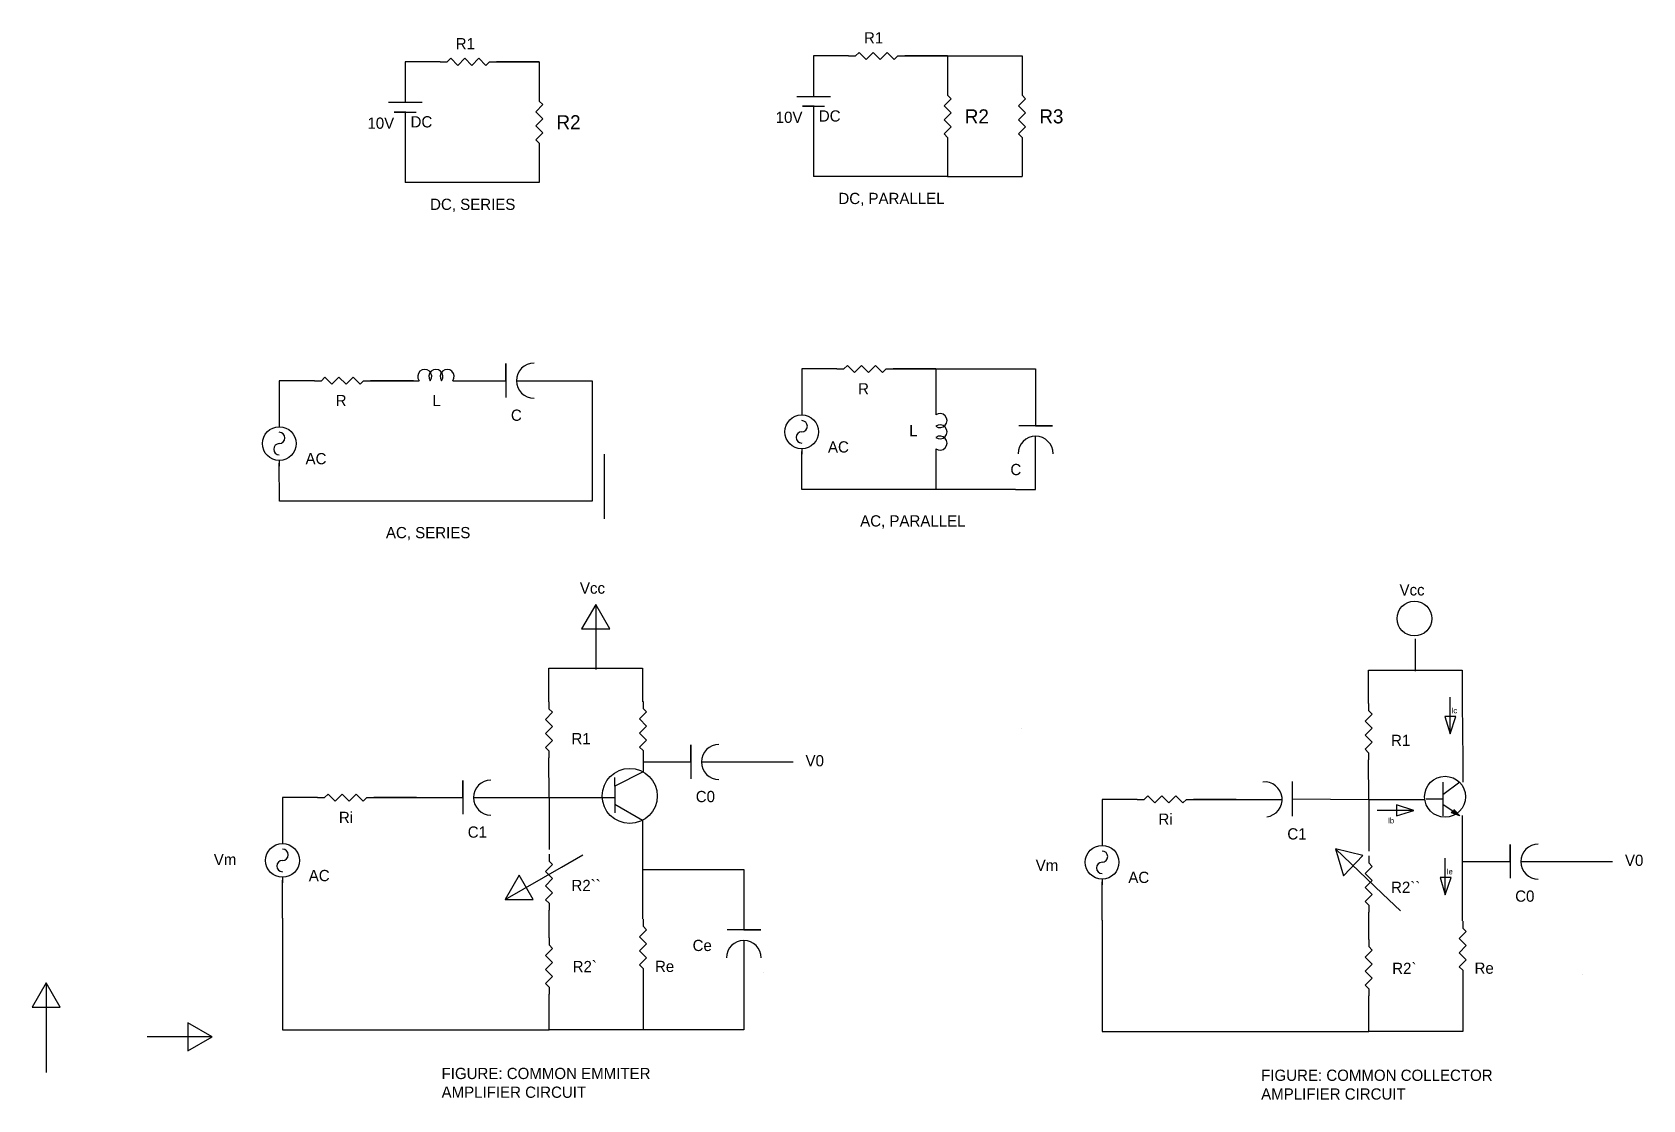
# Model space of a CAD drawing. Header units: inches. Extents: x -13 to 159, y -32 to 41.
# Drawn here: x 101.5 to 158.7, y -1.4 to 36.5 of the extents above; entities that cross this region are included whole.
import ezdxf

# ---------------------------------------------------------------- set-up
doc = ezdxf.new("R2010")
doc.units = ezdxf.units.IN
doc.header["$MEASUREMENT"] = 0

# ---------------------------------------------------------------- blocks, each defined once
blk = doc.blocks.new('Resistor')
at = {"color": 7}
blk.add_lwpolyline([(0, 0), (0.05, 0), (0.075, 0.025), (0.125, -0.025), (0.175, 0.025), (0.225, -0.025), (0.275, 0.025), (0.325, -0.025), (0.35, 0), (0.4, 0)], dxfattribs=at)
blk = doc.blocks.new('Generator - AC')
at = {"color": 7}
for p, q in [((0, 0), (0.05, 0)), ((0.35, 0), (0.4, 0))]:
    blk.add_line(p, q, dxfattribs=at)
blk.add_circle((0.2, 0), 0.15, dxfattribs=at)
for centre, start, end in [((0.15, 0), 0, 180), ((0.25, 0), 180, 0)]:
    blk.add_arc(centre, 0.05, start, end, dxfattribs=at)
blk = doc.blocks.new('Inductor')
at = {"color": 7}
for p, q in [((0, 0), (0.05, 0)), ((0.35, 0), (0.4, 0))]:
    blk.add_line(p, q, dxfattribs=at)
for centre in [(0.1, 0.0375), (0.2, 0.0375), (0.3, 0.0375)]:
    blk.add_arc(centre, 0.0625, 323.1301, 216.8699, dxfattribs=at)
blk = doc.blocks.new('Transistor - NPN')
at = {"color": 7}
for p, q in [((0.199999, 0.2), (0.199999, -0.2)), ((0.399999, 0.2), (0.199999, 0.05)), ((0, 0), (0.199999, 0)), ((0.316132, -0.145536), (0.201153, -0.069033)), ((0.302516, -0.166503), (0.316132, -0.145536)), ((0.399999, -0.2), (0.302516, -0.166503)), ((0.329748, -0.124569), (0.399999, -0.2))]:
    blk.add_line(p, q, dxfattribs=at)
blk.add_solid([(0.302516, -0.166503), (0.399999, -0.2), (0.329748, -0.124569)], dxfattribs=at)

msp = doc.modelspace()

# ---------------------------------------------------------------- linework, layer by layer
for p, q in [((130.495, 35.699), (129.247, 35.699)), ((129.247, 35.699), (129.247, 34.262)), ((134.017, 35.699), (132.495, 35.699)), ((132.495, 35.699), (134.017, 35.699)), ((134.017, 35.699), (134.017, 34.551)), ((134.017, 35.699), (136.67, 35.699)), ((136.67, 35.699), (136.67, 34.551)), ((115.974, 35.491), (114.727, 35.491)), ((114.727, 35.491), (114.727, 34.054)), ((119.497, 35.491), (117.974, 35.491)), ((117.974, 35.491), (119.497, 35.491)), ((119.497, 35.491), (119.497, 34.343)), ((114.136, 34.054), (115.336, 34.054)), ((128.656, 34.262), (129.856, 34.262)), ((129.275, 33.911), (128.858, 33.911)), ((128.858, 33.911), (129.645, 33.911)), ((129.251, 33.911), (129.251, 31.407)), ((114.755, 33.703), (114.337, 33.703)), ((114.337, 33.703), (115.124, 33.703)), ((114.731, 33.703), (114.731, 31.199)), ((119.497, 32.343), (119.497, 31.199)), ((134.017, 32.551), (134.017, 31.407)), ((136.67, 32.551), (136.67, 31.407)), ((119.497, 31.199), (114.731, 31.199)), ((134.017, 31.407), (129.251, 31.407)), ((134.017, 31.407), (136.67, 31.407)), ((118.314, 24.151), (118.314, 24.757)), ((118.314, 24.757), (118.314, 23.557)), ((111.5, 24.151), (110.253, 24.151)), ((110.253, 24.151), (110.253, 22.714)), ((115.023, 24.151), (113.5, 24.151)), ((113.5, 24.151), (115.023, 24.151)), ((116.623, 24.151), (118.314, 24.151)), ((118.69, 24.151), (121.383, 24.151)), ((121.383, 24.151), (121.383, 19.86)), ((130.08, 24.569), (128.832, 24.569)), ((128.832, 24.569), (128.832, 23.132)), ((133.602, 24.569), (132.08, 24.569)), ((132.08, 24.569), (133.602, 24.569)), ((133.602, 24.569), (133.602, 23.131)), ((133.602, 24.569), (136.432, 24.569)), ((136.432, 24.569), (137.15, 24.569)), ((137.15, 24.569), (137.15, 22.55)), ((137.756, 22.55), (136.556, 22.55)), ((137.15, 22.55), (137.756, 22.55)), ((137.15, 20.277), (137.15, 22.174)), ((110.257, 19.86), (110.253, 21.214)), ((121.808, 21.541), (121.808, 19.235)), ((128.836, 20.277), (128.832, 21.632)), ((133.602, 21.531), (133.602, 20.277)), ((133.602, 20.277), (128.836, 20.277)), ((136.431, 20.277), (133.602, 20.277)), ((136.431, 20.277), (137.15, 20.277)), ((115.023, 19.86), (110.257, 19.86)), ((121.383, 19.86), (115.023, 19.86)), ((121.506, 16.189), (121.006, 15.323)), ((122.006, 15.323), (121.506, 16.189)), ((121.506, 16.189), (121.506, 13.883)), ((121.006, 15.323), (122.006, 15.323)), ((150.653, 14.972), (150.653, 13.819)), ((119.843, 12.731), (119.843, 13.922)), ((119.843, 13.922), (123.172, 13.922)), ((123.172, 13.922), (123.172, 12.734)), ((148.99, 12.667), (148.99, 13.859)), ((148.99, 13.859), (152.319, 13.859)), ((152.319, 13.859), (152.319, 12.671)), ((151.89, 11.592), (151.89, 12.894)), ((152.319, 12.671), (152.339, 10.679)), ((152.099, 12.21), (151.705, 12.21)), ((151.705, 12.21), (151.89, 11.592)), ((151.89, 11.592), (152.099, 12.21)), ((136.639, 11.77), (136.639, 11.77)), ((124.888, 10.589), (124.888, 11.194)), ((124.888, 11.194), (124.888, 9.994)), ((119.848, 9.324), (119.843, 10.731)), ((123.192, 10.743), (123.192, 10.237)), ((123.196, 10.589), (124.888, 10.589)), ((125.264, 10.589), (128.53, 10.589)), ((148.995, 9.26), (148.99, 10.667)), ((152.339, 10.679), (152.339, 10.173)), ((116.778, 9.324), (116.778, 9.93)), ((116.778, 9.93), (116.778, 8.73)), ((123.192, 10.237), (122.182, 9.724)), ((122.182, 9.724), (122.182, 10.034)), ((146.279, 9.893), (146.279, 8.659)), ((152.339, 10.173), (152.339, 9.875)), ((152.339, 9.875), (152.339, 9.875)), ((111.615, 9.324), (110.367, 9.324)), ((110.367, 9.324), (110.367, 7.887)), ((115.137, 9.324), (113.615, 9.324)), ((113.615, 9.324), (115.137, 9.324)), ((115.087, 9.324), (116.778, 9.324)), ((117.154, 9.324), (119.848, 9.324)), ((119.848, 9.324), (119.848, 7.48)), ((119.848, 9.324), (122.182, 9.324)), ((122.182, 9.724), (122.182, 9.093)), ((140.762, 9.26), (139.515, 9.26)), ((139.515, 9.26), (139.515, 7.823)), ((144.285, 9.26), (142.762, 9.26)), ((142.762, 9.26), (144.285, 9.26)), ((144.234, 9.26), (145.926, 9.26)), ((146.279, 9.276), (148.995, 9.26)), ((148.995, 9.26), (148.995, 7.416)), ((148.995, 9.26), (150.993, 9.249)), ((122.182, 9.093), (123.174, 8.515)), ((122.182, 9.093), (122.182, 8.776)), ((150.599, 8.859), (149.297, 8.859)), ((150.599, 8.859), (149.981, 9.067)), ((149.981, 9.067), (149.981, 8.674)), ((149.981, 8.674), (150.599, 8.859)), ((152.322, 8.683), (152.322, 4.943)), ((123.174, 8.515), (123.174, 5.007)), ((147.821, 7.501), (148.099, 6.541)), ((148.792, 7.262), (147.821, 7.501)), ((147.821, 7.501), (149.484, 5.903)), ((154.029, 7.047), (154.029, 7.653)), ((154.029, 7.653), (154.029, 6.453)), ((120.283, 6.846), (121.049, 7.288)), ((148.099, 6.541), (148.792, 7.262)), ((151.72, 5.866), (151.72, 7.169)), ((152.338, 7.047), (154.029, 7.047)), ((154.405, 7.047), (157.672, 7.047)), ((110.371, 5.033), (110.367, 6.387)), ((118.285, 5.693), (120.283, 6.846)), ((118.785, 6.559), (118.285, 5.693)), ((119.285, 5.693), (118.785, 6.559)), ((123.174, 6.761), (126.773, 6.761)), ((126.773, 6.761), (126.773, 6.309)), ((126.773, 6.309), (126.773, 4.617)), ((139.519, 4.969), (139.515, 6.323)), ((151.929, 6.485), (151.535, 6.485)), ((151.535, 6.485), (151.72, 5.866)), ((151.72, 5.866), (151.929, 6.485)), ((149.484, 5.903), (150.122, 5.29)), ((118.285, 5.693), (119.285, 5.693)), ((119.848, 4.335), (119.848, 5.315)), ((148.995, 4.271), (148.995, 5.251)), ((110.371, 5.033), (110.371, 1.066)), ((127.379, 4.617), (126.179, 4.617)), ((126.773, 4.617), (127.379, 4.617)), ((139.519, 4.969), (139.519, 1.002)), ((126.773, 4.241), (126.773, 1.066)), ((123.191, 2.995), (123.191, 1.066)), ((127.47, 3.085), (127.47, 3.085)), ((152.338, 2.932), (152.338, 1.002)), ((156.617, 3.021), (156.617, 3.021)), ((101.965, 2.739), (101.465, 1.873)), ((102.465, 1.873), (101.965, 2.739)), ((101.965, 2.739), (101.965, 0.432)), ((119.848, 1.066), (119.848, 2.335)), ((101.465, 1.873), (102.465, 1.873)), ((148.995, 1.002), (148.995, 2.271)), ((107.863, 0.81), (106.997, 1.31)), ((106.997, 1.31), (106.997, 0.31)), ((107.863, 0.81), (105.556, 0.81)), ((106.997, 0.31), (107.863, 0.81)), ((110.371, 1.066), (119.848, 1.066)), ((123.191, 1.066), (119.848, 1.066)), ((126.773, 1.066), (123.191, 1.066)), ((139.519, 1.002), (148.995, 1.002)), ((152.338, 1.002), (148.995, 1.002)), ((101.965, 0.432), (101.965, -0.453))]:
    msp.add_line(p, q)
for centre, radius in [((150.623, 15.69), 0.62), ((122.717, 9.381), 0.979), ((151.713, 9.352), 0.728)]:
    msp.add_circle(centre, radius)
for centre, start, end in [((119.312, 24.151), 90, 270), ((137.15, 21.552), 0, 180), ((125.886, 10.589), 90, 270), ((117.776, 9.324), 90, 270), ((145.297, 9.259), 276.5604, 96.5604), ((155.027, 7.047), 90, 270), ((126.773, 3.619), 0, 180)]:
    msp.add_arc(centre, 0.622, start, end)

# ---------------------------------------------------------------- block references
for name, p, xscale, yscale in [('Resistor', (115.974, 35.491), 5, 5), ('Resistor', (130.495, 35.699), 5, 5), ('Resistor', (130.08, 24.569), 5, 5), ('Resistor', (111.5, 24.151), 5, 5), ('Inductor', (115.023, 24.151), 4, 4), ('Transistor - NPN', (151.037, 9.275), 3, 3), ('Resistor', (111.615, 9.324), 5, 5), ('Resistor', (140.762, 9.26), 5, 5)]:
    msp.add_blockref(name, p, dxfattribs=dict(xscale=xscale, yscale=yscale))
at = {"rotation": 270}
for name, p, xscale, yscale in [('Resistor', (134.017, 34.551), 5, 5), ('Resistor', (136.67, 34.551), 5, 5), ('Resistor', (119.497, 34.343), 5, 5), ('Generator - AC', (128.832, 23.132), 4, 4), ('Inductor', (133.602, 23.131), 4, 4), ('Generator - AC', (110.253, 22.714), 4, 4), ('Resistor', (119.843, 12.731), 5, 5), ('Resistor', (123.192, 12.743), 5, 5), ('Resistor', (148.99, 12.667), 5, 5), ('Generator - AC', (110.367, 7.887), 4, 4), ('Generator - AC', (139.515, 7.823), 4, 4), ('Resistor', (119.848, 7.315), 5, 5.000000000000001), ('Resistor', (148.995, 7.251), 5, 5.000000000000001), ('Resistor', (123.191, 4.995), 5, 5), ('Resistor', (152.338, 4.932), 5, 5), ('Resistor', (119.848, 4.335), 5, 5), ('Resistor', (148.995, 4.271), 5, 5)]:
    msp.add_blockref(name, p, dxfattribs=dict(at, xscale=xscale, yscale=yscale))

# ---------------------------------------------------------------- texts
at = {"attachment_point": 1}
for s, insert, char_height, width in [('R1', (116.526, 36.337), 0.4, 0.94531), ('R1', (131.046, 36.545), 0.4, 0.94531), ('R2', (134.632, 33.801), 0.5, 0.94531), ('R3', (137.284, 33.801), 0.5, 0.94531), ('10V', (113.387, 33.511), 0.4, 0.94531), ('DC', (114.921, 33.558), 0.4, 0.94531), ('R2', (120.111, 33.593), 0.5, 0.94531), ('10V', (127.907, 33.719), 0.4, 0.94531), ('DC', (129.441, 33.766), 0.4, 0.94531), ('DC, SERIES', (115.616, 30.624), 0.4, 4.28066), ('DC, PARALLEL', (130.137, 30.832), 0.4, 4.85692), ('R', (130.838, 24.062), 0.4, 0.94531), ('R', (112.258, 23.645), 0.4, 0.94531), ('L', (115.698, 23.646), 0.4, 0.94531), ('C', (118.49, 23.123), 0.4, 0.94531), ('L', (132.655, 22.574), 0.4, 0.94531), ('AC', (129.766, 21.995), 0.4, 0.94531), ('AC', (111.186, 21.577), 0.4, 0.94531), ('C', (136.253, 21.191), 0.4, 0.94531), ('AC, SERIES', (114.045, 18.947), 0.4, 4.28066), ('AC, PARALLEL', (130.911, 19.364), 0.4, 4.61286), ('Vcc', (120.944, 16.973), 0.4, 0.94531), ('Vcc', (150.092, 16.91), 0.4, 0.94531), ('Ic', (151.934, 12.519), 0.2, 0.18687), ('R1', (120.643, 11.621), 0.4, 0.94531), ('R1', (149.79, 11.558), 0.4, 0.94531), ('V0', (128.968, 10.834), 0.4, 0.94531), ('C0', (125.064, 9.56), 0.4, 0.94531), ('Ri', (112.373, 8.817), 0.4, 0.94531), ('Ri', (141.52, 8.754), 0.4, 0.94531), ('C1', (116.954, 8.296), 0.4, 0.94531), ('C1', (146.102, 8.232), 0.4, 0.94531), ('Vm', (107.923, 7.32), 0.4, 0.94531), ('Vm', (137.154, 7.113), 0.4, 0.94531), ('V0', (158.11, 7.292), 0.4, 0.94531), ('AC', (111.301, 6.75), 0.4, 0.94531), ('R2``', (120.643, 6.397), 0.4, 0.94531), ('AC', (140.448, 6.686), 0.4, 0.94531), ('R2``', (149.79, 6.333), 0.4, 0.94531), ('Ie', (151.764, 6.793), 0.2, 0.18687), ('C0', (154.206, 6.019), 0.4, 0.94531), ('Ce', (124.952, 4.265), 0.4, 0.94531), ('R2`', (120.685, 3.513), 0.4, 0.94531), ('Re', (123.613, 3.52), 0.4, 0.94531), ('R2`', (149.832, 3.449), 0.4, 0.94531), ('Re', (152.76, 3.457), 0.4, 0.94531), ('FIGURE: COMMON EMMITER\\PAMPLIFIER CIRCUIT', (116.024, -0.289), 0.4, 8.52159), ('FIGURE: COMMON COLLECTOR\\PAMPLIFIER CIRCUIT', (145.171, -0.353), 0.4, 10.15632)]:
    msp.add_mtext(s, dxfattribs=dict(at, insert=insert, char_height=char_height, width=width))
at = {"insert": (149.676, 8.605), "char_height": 0.2, "attachment_point": 1}
msp.add_mtext('Ib', dxfattribs=at)

doc.saveas('drawing.dxf')
